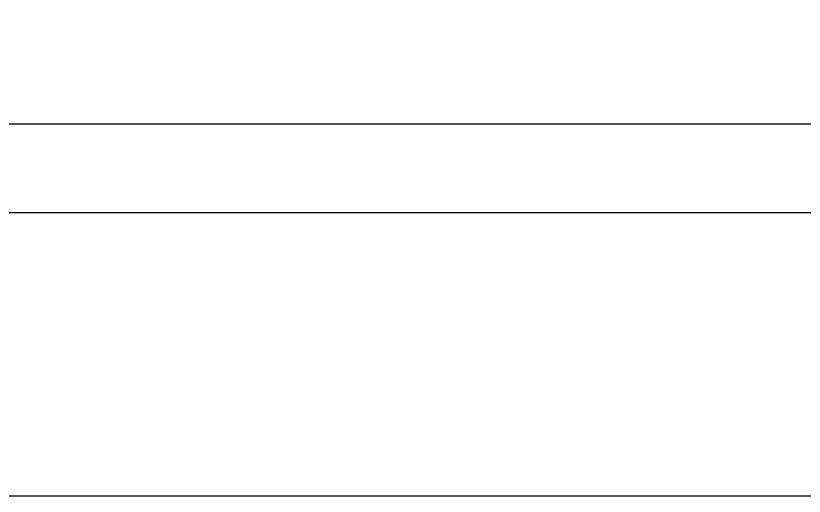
# Model space of a CAD drawing. Header units: metres. Extents: x -22 to 564, y 0 to 143.
# Drawn here: x 246.0671 to 246.134, y 45.9835 to 46.0241 of the extents above; entities that cross this region are included whole.
import ezdxf

# ---------------------------------------------------------------- set-up
doc = ezdxf.new("R2010")
doc.units = ezdxf.units.M
doc.layers.add('XREF 2N NEURO-ONCOLOGIA$0$Mobiliario Fijo', color=40, linetype='Continuous')

# ---------------------------------------------------------------- blocks, each defined once
blk = doc.blocks.new('XREF 2N NEURO-ONCOLOGIA$0$AQG 01$0$BOL RX-TLAH-1N$0$Coladera')
for p, q in [((82.986731, 30.66019), (83.091962, 30.660193)), ((82.979234, 30.652691), (83.099459, 30.652695))]:
    blk.add_line(p, q)
blk = doc.blocks.new('XREF 2N NEURO-ONCOLOGIA')
at = {"layer": 'XREF 2N NEURO-ONCOLOGIA$0$Mobiliario Fijo', "elevation": 0}
blk.add_lwpolyline([(12.702336, 0.437639), (12.532341, 0.437643), (12.532341, 1.437641), (12.702336, 1.437645)], close=True, dxfattribs=at)
at = {"layer": 'XREF 2N NEURO-ONCOLOGIA$0$Mobiliario Fijo', "rotation": 270}
blk.add_blockref('XREF 2N NEURO-ONCOLOGIA$0$AQG 01$0$BOL RX-TLAH-1N$0$Coladera', (-18.096321, 83.980088, 0), dxfattribs=at)

msp = doc.modelspace()

# ---------------------------------------------------------------- block references
at = {"rotation": 90}
msp.add_blockref('XREF 2N NEURO-ONCOLOGIA', (247.041247, 33.451123), dxfattribs=at)

doc.saveas('drawing.dxf')
